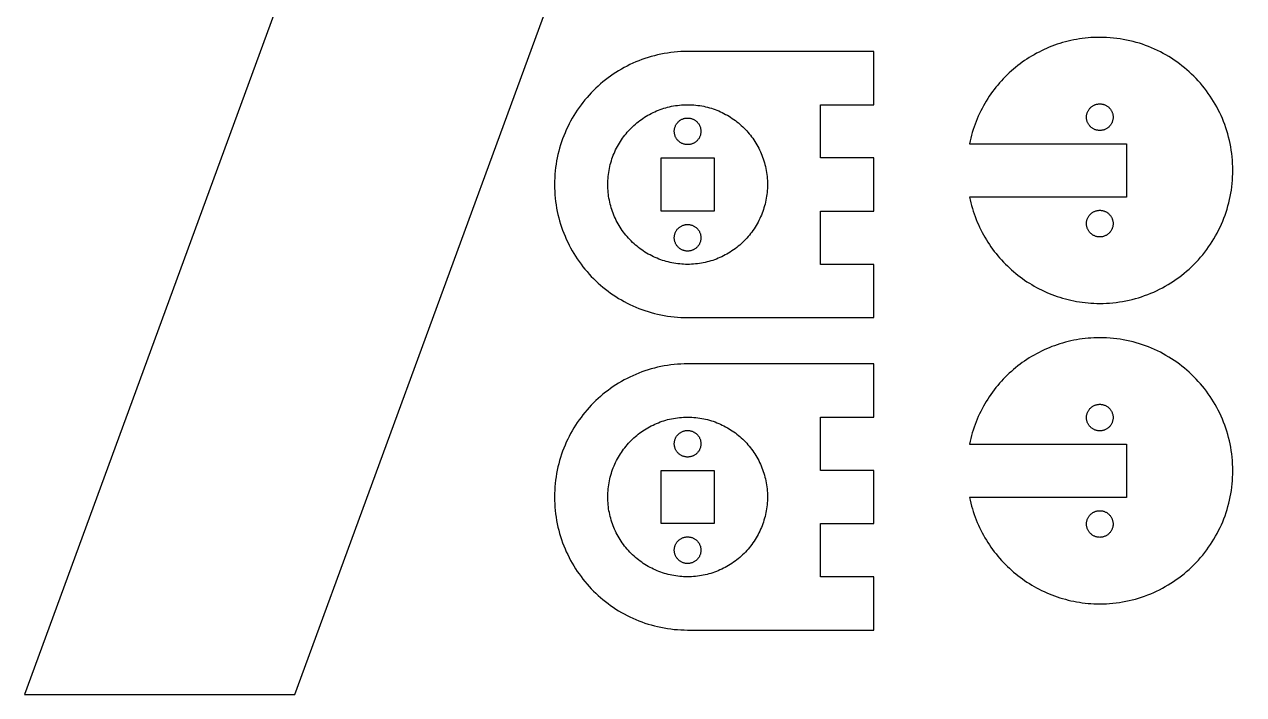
# Model space of a CAD drawing. Extents: x 0 to 611, y 0 to 476.
# Drawn here: x 0 to 229.1, y 0 to 125.9 of the extents above; entities that cross this region are included whole.
import ezdxf

# ---------------------------------------------------------------- set-up
doc = ezdxf.new("R2010")
doc.units = 0
doc.layers.add('Layer_1', color=7, linetype='CONTINUOUS')

msp = doc.modelspace()

# ---------------------------------------------------------------- linework, layer by layer
at = {"layer": 'Layer_1', "color": 7}
for points in [[(158.371314, 431.799993), (95.25, 259.700111), (0, 0.000001), (50.8, 0.000001), (120.65, 190.499993), (190.5, 380.999993), (260.35, 190.499993), (330.2, 0.000001), (381, 0.000001), (285.75, 259.700111), (222.628686, 431.799993), (158.371314, 431.799993), (158.371314, 431.799993)], [(202.071111, 123.49562), (201.515496, 123.489479), (200.962427, 123.471208), (200.412047, 123.440926), (199.864497, 123.398746), (199.319921, 123.344787), (198.778461, 123.279164), (198.240259, 123.201994), (197.705458, 123.113392), (197.1742, 123.013475), (196.646627, 122.902359), (196.122882, 122.780162), (195.603107, 122.646998), (195.087445, 122.502984), (194.576037, 122.348236), (194.069028, 122.182872), (193.566558, 122.007006), (193.06877, 121.820755), (192.575807, 121.624237), (192.08781, 121.417566), (191.604924, 121.200859), (191.127289, 120.974232), (190.655048, 120.737802), (190.188344, 120.491685), (189.727319, 120.235997), (189.272115, 119.970855), (188.822875, 119.696374), (188.379742, 119.412672), (187.942857, 119.119864), (187.512363, 118.818066), (187.088402, 118.507396), (186.671118, 118.187968), (186.260651, 117.8599), (185.857145, 117.523308), (185.460742, 117.178307), (185.071585, 116.825015), (184.689815, 116.463548), (184.315575, 116.094021), (183.949009, 115.716552), (183.590257, 115.331256), (183.239462, 114.938249), (182.896768, 114.537649), (182.562315, 114.12957), (182.236248, 113.714131), (181.918707, 113.291446), (181.609835, 112.861632), (181.309776, 112.424805), (181.01867, 111.981082), (180.736662, 111.530579), (180.463892, 111.073412), (180.200504, 110.609698), (179.946639, 110.139552), (179.702441, 109.663092), (179.468051, 109.180433), (179.243613, 108.691691), (179.029267, 108.196983), (178.825158, 107.696425), (178.631427, 107.190134), (178.448216, 106.678225), (178.275669, 106.160815), (178.113927, 105.638021), (177.963132, 105.109958), (177.823428, 104.576743), (177.694957, 104.038492), (177.57786, 103.495321), (207.071186, 103.495321), (207.071186, 93.495736), (177.603215, 93.495736), (177.720213, 92.952998), (177.848569, 92.415169), (177.988141, 91.882366), (178.138786, 91.354706), (178.300364, 90.832303), (178.472731, 90.315274), (178.655745, 89.803736), (178.849266, 89.297804), (179.05315, 88.797594), (179.267255, 88.303223), (179.49144, 87.814806), (179.725563, 87.33246), (179.969481, 86.856301), (180.223053, 86.386445), (180.486136, 85.923008), (180.758588, 85.466105), (181.040269, 85.015854), (181.331034, 84.57237), (181.630743, 84.13577), (181.939253, 83.706169), (182.256423, 83.283683), (182.582109, 82.868429), (182.916172, 82.460523), (183.258467, 82.060081), (183.608854, 81.667218), (183.967189, 81.282052), (184.333332, 80.904697), (184.707141, 80.535271), (185.088472, 80.173889), (185.477184, 79.820667), (185.873136, 79.475722), (186.276184, 79.139169), (186.686188, 78.811125), (187.103005, 78.491706), (187.526492, 78.181027), (187.956509, 77.879205), (188.392912, 77.586357), (188.835561, 77.302597), (189.284312, 77.028043), (189.739024, 76.76281), (190.199555, 76.507014), (190.665763, 76.260772), (191.137506, 76.024199), (191.614641, 75.797412), (192.097027, 75.580527), (192.584522, 75.373659), (193.076983, 75.176925), (193.57427, 74.990442), (194.076238, 74.814324), (194.582748, 74.648689), (195.093656, 74.493652), (195.60882, 74.349329), (196.1281, 74.215837), (196.651351, 74.093292), (197.178433, 73.981809), (197.709204, 73.881505), (198.243521, 73.792495), (198.781243, 73.714897), (199.322227, 73.648826), (199.866331, 73.594397), (200.413413, 73.551728), (200.963332, 73.520935), (201.515946, 73.502132), (202.071111, 73.495438), (202.691877, 73.503141), (203.310795, 73.526172), (203.92761, 73.564424), (204.542065, 73.61779), (205.153904, 73.686166), (205.762871, 73.769444), (206.36871, 73.867519), (206.971165, 73.980285), (207.569979, 74.107635), (208.164896, 74.249463), (208.755661, 74.405664), (209.342016, 74.576131), (209.923707, 74.760758), (210.500476, 74.959438), (211.072068, 75.172067), (211.638227, 75.398538), (212.198696, 75.638744), (212.753219, 75.892579), (213.30154, 76.159938), (213.843403, 76.440715), (214.378552, 76.734803), (214.906731, 77.042095), (215.427683, 77.362487), (215.941152, 77.695872), (216.446883, 78.042144), (216.944618, 78.401196), (217.434103, 78.772923), (217.91508, 79.157219), (218.387294, 79.553977), (218.850489, 79.963091), (219.304407, 80.384456), (219.748794, 80.817965), (220.182293, 81.262361), (220.603648, 81.71629), (221.012752, 82.179493), (221.409499, 82.651716), (221.793784, 83.132702), (222.1655, 83.622195), (222.524542, 84.119938), (222.870802, 84.625676), (223.204176, 85.139153), (223.524556, 85.660112), (223.831837, 86.188298), (224.125913, 86.723453), (224.406677, 87.265323), (224.674024, 87.81365), (224.927848, 88.368178), (225.168041, 88.928653), (225.394499, 89.494816), (225.607115, 90.066413), (225.805783, 90.643187), (225.990397, 91.224882), (226.160851, 91.811241), (226.317038, 92.402009), (226.458853, 92.99693), (226.58619, 93.595747), (226.698942, 94.198204), (226.797004, 94.804045), (226.880269, 95.413013), (226.948631, 96.024854), (227.001984, 96.63931), (227.040222, 97.256126), (227.063239, 97.875045), (227.070928, 98.495811), (227.062758, 99.141065), (227.038389, 99.782294), (226.998018, 100.4193), (226.941839, 101.051888), (226.870051, 101.679861), (226.782849, 102.303023), (226.680429, 102.921178), (226.562989, 103.534129), (226.430723, 104.141679), (226.28383, 104.743633), (226.122504, 105.339794), (225.946943, 105.929966), (225.757342, 106.513952), (225.553899, 107.091556), (225.336808, 107.662582), (225.106268, 108.226833), (224.862473, 108.784114), (224.605621, 109.334227), (224.335908, 109.876976), (224.053529, 110.412166), (223.758683, 110.939599), (223.451563, 111.45908), (223.132368, 111.970411), (222.801294, 112.473397), (222.458536, 112.967842), (222.104291, 113.453548), (221.738756, 113.93032), (221.362127, 114.397961), (220.9746, 114.856275), (220.576371, 115.305066), (220.167637, 115.744137), (219.748595, 116.173292), (219.31944, 116.592334), (218.880369, 117.001068), (218.431578, 117.399297), (217.973263, 117.786824), (217.505622, 118.163453), (217.02885, 118.528988), (216.543143, 118.883232), (216.048699, 119.22599), (215.545713, 119.557064), (215.034381, 119.876259), (214.5149, 120.183378), (213.987467, 120.478225), (213.452278, 120.760603), (212.909528, 121.030316), (212.359415, 121.287168), (211.802134, 121.530962), (211.237883, 121.761503), (210.666857, 121.978593), (210.089252, 122.182036), (209.505266, 122.371637), (208.915094, 122.547198), (208.318933, 122.708523), (207.716979, 122.855417), (207.109429, 122.987682), (206.496478, 123.105122), (205.878324, 123.207541), (205.255162, 123.294743), (204.627189, 123.366531), (203.994601, 123.42271), (203.357594, 123.463081), (202.716366, 123.48745), (202.071111, 123.49562), (202.071111, 123.49562)], [(124.624262, 120.837659), (123.979007, 120.82949), (123.337778, 120.805121), (122.700772, 120.764749), (122.068184, 120.708571), (121.44021, 120.636783), (120.817048, 120.549581), (120.198894, 120.447162), (119.585943, 120.329721), (118.978392, 120.197456), (118.376438, 120.050563), (117.780277, 119.889237), (117.190105, 119.713676), (116.606119, 119.524075), (116.028514, 119.320632), (115.457488, 119.103542), (114.893237, 118.873001), (114.335956, 118.629207), (113.785843, 118.372355), (113.243093, 118.102641), (112.707903, 117.820263), (112.18047, 117.525416), (111.660989, 117.218297), (111.149658, 116.899102), (110.646671, 116.568028), (110.152227, 116.22527), (109.66652, 115.871025), (109.189748, 115.50549), (108.722107, 115.128861), (108.263792, 114.741334), (107.815001, 114.343105), (107.37593, 113.934371), (106.946775, 113.515329), (106.527733, 113.086174), (106.118999, 112.647102), (105.72077, 112.198312), (105.333243, 111.739997), (104.956614, 111.272356), (104.591079, 110.795584), (104.236834, 110.309877), (103.894076, 109.815432), (103.563002, 109.312446), (103.243807, 108.801114), (102.936688, 108.281634), (102.641841, 107.7542), (102.359462, 107.219011), (102.089749, 106.676261), (101.832897, 106.126148), (101.589103, 105.568867), (101.358562, 105.004616), (101.141472, 104.433589), (100.938028, 103.855985), (100.748428, 103.271999), (100.572867, 102.681827), (100.411541, 102.085666), (100.264648, 101.483712), (100.132383, 100.876161), (100.014942, 100.26321), (99.912523, 99.645056), (99.825321, 99.021893), (99.753533, 98.39392), (99.697355, 97.761332), (99.656983, 97.124325), (99.632614, 96.483097), (99.624444, 95.837842), (99.632614, 95.192588), (99.656984, 94.551359), (99.697355, 93.914353), (99.753534, 93.281765), (99.825322, 92.653791), (99.912524, 92.030629), (100.014944, 91.412475), (100.132384, 90.799524), (100.264649, 90.191974), (100.411543, 89.59002), (100.572869, 88.993859), (100.74843, 88.403687), (100.938031, 87.819701), (101.141474, 87.242097), (101.358565, 86.671071), (101.589105, 86.10682), (101.8329, 85.549539), (102.089752, 84.999426), (102.359465, 84.456676), (102.641843, 83.921487), (102.93669, 83.394054), (103.24381, 82.874573), (103.563005, 82.363242), (103.894079, 81.860256), (104.236837, 81.365811), (104.591082, 80.880105), (104.956617, 80.403333), (105.333246, 79.935692), (105.720773, 79.477377), (106.119002, 79.028587), (106.527736, 78.589516), (106.946778, 78.160361), (107.375933, 77.741318), (107.815004, 77.332585), (108.263795, 76.934356), (108.722109, 76.546829), (109.189751, 76.1702), (109.666523, 75.804665), (110.152229, 75.450421), (110.646674, 75.107663), (111.14966, 74.776589), (111.660992, 74.457394), (112.180472, 74.150275), (112.707906, 73.855428), (113.243095, 73.57305), (113.785845, 73.303337), (114.335958, 73.046485), (114.893239, 72.80269), (115.45749, 72.57215), (116.028516, 72.35506), (116.606121, 72.151617), (117.190107, 71.962016), (117.780279, 71.786455), (118.37644, 71.62513), (118.978394, 71.478236), (119.585944, 71.345971), (120.198895, 71.228531), (120.817049, 71.126111), (121.440211, 71.03891), (122.068184, 70.967121), (122.700772, 70.910943), (123.337779, 70.870572), (123.979007, 70.846203), (124.624262, 70.838033), (159.624228, 70.838033), (159.624228, 80.837618), (149.624632, 80.837618), (149.624632, 90.83777), (159.624228, 90.83777), (159.624228, 100.837917), (149.624632, 100.837917), (149.624632, 110.837513), (159.624228, 110.837513), (159.624228, 120.837659), (124.624262, 120.837659), (124.624262, 120.837659)], [(139.624443, 95.837774), (139.619824, 95.465317), (139.606009, 95.093967), (139.583061, 94.72388), (139.551044, 94.355208), (139.510021, 93.988106), (139.460058, 93.622727), (139.401216, 93.259225), (139.33356, 92.897754), (139.257153, 92.538467), (139.17206, 92.181517), (139.078343, 91.827059), (138.976066, 91.475247), (138.865294, 91.126233), (138.746089, 90.780172), (138.618515, 90.437217), (138.482637, 90.097522), (138.338517, 89.761241), (138.186219, 89.428527), (138.025808, 89.099535), (137.857346, 88.774417), (137.680897, 88.453327), (137.496526, 88.13642), (137.304294, 87.823848), (137.104268, 87.515766), (136.896509, 87.212327), (136.681081, 86.913685), (136.458049, 86.619993), (136.227476, 86.331405), (135.989425, 86.048076), (135.743961, 85.770158), (135.491146, 85.497805), (135.231045, 85.231171), (134.964412, 84.97107), (134.692059, 84.718256), (134.414141, 84.472791), (134.130811, 84.234741), (133.842224, 84.004167), (133.548532, 83.781135), (133.24989, 83.565708), (132.946451, 83.357949), (132.638369, 83.157922), (132.325797, 82.965691), (132.00889, 82.781319), (131.6878, 82.604871), (131.362682, 82.436409), (131.033689, 82.275997), (130.700976, 82.1237), (130.364695, 81.97958), (130.025, 81.843701), (129.682045, 81.716128), (129.335984, 81.596923), (128.98697, 81.486151), (128.635158, 81.383874), (128.2807, 81.290157), (127.92375, 81.205064), (127.564463, 81.128657), (127.202991, 81.061001), (126.839489, 81.002159), (126.47411, 80.952195), (126.107008, 80.911173), (125.738337, 80.879156), (125.36825, 80.856208), (124.9969, 80.842393), (124.624442, 80.837773), (124.251985, 80.842393), (123.880635, 80.856208), (123.510548, 80.879156), (123.141877, 80.911173), (122.774775, 80.952196), (122.409396, 81.00216), (122.045894, 81.061001), (121.684422, 81.128657), (121.325135, 81.205064), (120.968186, 81.290158), (120.613728, 81.383875), (120.261915, 81.486151), (119.912902, 81.596924), (119.566841, 81.716129), (119.223886, 81.843702), (118.884191, 81.979581), (118.54791, 82.123701), (118.215196, 82.275998), (117.886204, 82.43641), (117.561086, 82.604872), (117.239996, 82.78132), (116.923089, 82.965692), (116.610517, 83.157923), (116.302435, 83.35795), (115.998996, 83.565709), (115.700354, 83.781136), (115.406663, 84.004168), (115.118075, 84.234742), (114.834746, 84.472792), (114.556828, 84.718257), (114.284475, 84.971071), (114.017841, 85.231172), (113.75774, 85.497806), (113.504926, 85.770159), (113.259461, 86.048077), (113.021411, 86.331406), (112.790838, 86.619994), (112.567806, 86.913685), (112.352378, 87.212328), (112.14462, 87.515767), (111.944593, 87.823849), (111.752362, 88.13642), (111.56799, 88.453328), (111.391541, 88.774417), (111.223079, 89.099535), (111.062668, 89.428528), (110.91037, 89.761242), (110.766251, 90.097523), (110.630372, 90.437218), (110.502799, 90.780172), (110.383594, 91.126233), (110.272821, 91.475247), (110.170545, 91.82706), (110.076828, 92.181518), (109.991734, 92.538467), (109.915328, 92.897754), (109.847672, 93.259226), (109.78883, 93.622728), (109.738866, 93.988107), (109.697844, 94.355209), (109.665827, 94.72388), (109.642879, 95.093967), (109.629063, 95.465317), (109.624444, 95.837774), (109.629343, 96.224931), (109.643962, 96.609672), (109.668183, 96.99188), (109.701888, 97.371437), (109.744959, 97.748225), (109.797278, 98.122126), (109.858728, 98.493023), (109.929191, 98.860797), (110.008549, 99.225331), (110.096684, 99.586507), (110.193479, 99.944208), (110.298815, 100.298315), (110.412575, 100.64871), (110.53464, 100.995276), (110.664894, 101.337896), (110.803219, 101.67645), (110.949496, 102.010822), (111.103607, 102.340894), (111.265436, 102.666547), (111.434863, 102.987664), (111.611772, 103.304127), (111.796045, 103.615819), (111.987563, 103.922621), (112.186209, 104.224416), (112.391865, 104.521085), (112.604413, 104.812512), (112.823736, 105.098578), (113.049715, 105.379166), (113.282233, 105.654157), (113.521172, 105.923434), (113.766415, 106.186879), (114.017842, 106.444374), (114.275338, 106.695802), (114.538783, 106.941044), (114.80806, 107.179984), (115.083051, 107.412502), (115.363639, 107.638481), (115.649705, 107.857804), (115.941131, 108.070352), (116.237801, 108.276008), (116.539596, 108.474654), (116.846398, 108.666172), (117.15809, 108.850444), (117.474553, 109.027353), (117.79567, 109.196781), (118.121323, 109.358609), (118.451395, 109.512721), (118.785766, 109.658998), (119.124321, 109.797322), (119.46694, 109.927576), (119.813506, 110.049642), (120.163902, 110.163402), (120.518009, 110.268738), (120.875709, 110.365533), (121.236886, 110.453668), (121.60142, 110.533026), (121.969194, 110.603489), (122.340091, 110.664939), (122.713992, 110.717258), (123.09078, 110.760329), (123.470337, 110.794034), (123.852545, 110.818255), (124.237286, 110.832873), (124.624442, 110.837772), (125.011599, 110.832873), (125.39634, 110.818255), (125.778548, 110.794034), (126.158105, 110.760329), (126.534893, 110.717258), (126.908794, 110.664939), (127.279691, 110.603489), (127.647466, 110.533026), (128.012, 110.453668), (128.373176, 110.365533), (128.730877, 110.268739), (129.084984, 110.163403), (129.435379, 110.049643), (129.781945, 109.927577), (130.124565, 109.797323), (130.463119, 109.658999), (130.797491, 109.512722), (131.127563, 109.35861), (131.453216, 109.196782), (131.774333, 109.027354), (132.090796, 108.850445), (132.402488, 108.666173), (132.70929, 108.474655), (133.011085, 108.276009), (133.307755, 108.070353), (133.599182, 107.857805), (133.885248, 107.638482), (134.165835, 107.412503), (134.440827, 107.179985), (134.710104, 106.941045), (134.973549, 106.695803), (135.231044, 106.444375), (135.482472, 106.18688), (135.727714, 105.923435), (135.966654, 105.654158), (136.199172, 105.379167), (136.425151, 105.098579), (136.644474, 104.812513), (136.857022, 104.521086), (137.062678, 104.224416), (137.261324, 103.922622), (137.452842, 103.61582), (137.637115, 103.304128), (137.814024, 102.987665), (137.983451, 102.666547), (138.14528, 102.340894), (138.299392, 102.010823), (138.445669, 101.676451), (138.583993, 101.337896), (138.714247, 100.995277), (138.836313, 100.648711), (138.950073, 100.298315), (139.055409, 99.944208), (139.152203, 99.586508), (139.240339, 99.225332), (139.319697, 98.860797), (139.390159, 98.493023), (139.45161, 98.122126), (139.503929, 97.748225), (139.547, 97.371437), (139.580705, 96.99188), (139.604925, 96.609672), (139.619544, 96.224931), (139.624443, 95.837774), (139.624443, 95.837774)], [(202.071111, 110.995715), (202.195081, 110.992631), (202.318209, 110.983458), (202.440291, 110.968281), (202.56112, 110.947186), (202.680492, 110.920257), (202.798203, 110.887578), (202.914047, 110.849236), (203.02782, 110.805315), (203.139316, 110.755899), (203.248331, 110.701075), (203.35466, 110.640925), (203.458097, 110.575537), (203.558438, 110.504993), (203.655479, 110.42938), (203.749013, 110.348782), (203.838836, 110.263285), (203.924314, 110.173442), (204.004891, 110.07989), (204.080482, 109.982833), (204.151003, 109.882476), (204.216369, 109.779024), (204.276494, 109.672682), (204.331295, 109.563655), (204.380685, 109.452147), (204.424581, 109.338365), (204.462897, 109.222512), (204.495549, 109.104794), (204.522452, 108.985415), (204.54352, 108.864581), (204.55867, 108.742497), (204.567815, 108.619367), (204.570872, 108.495396), (204.567607, 108.366764), (204.557943, 108.239821), (204.542036, 108.114723), (204.520044, 107.991629), (204.492124, 107.870694), (204.458432, 107.752076), (204.419126, 107.635933), (204.374363, 107.52242), (204.3243, 107.411695), (204.269093, 107.303915), (204.2089, 107.199236), (204.143878, 107.097817), (204.074183, 106.999814), (203.999973, 106.905384), (203.921406, 106.814685), (203.838637, 106.727872), (203.751824, 106.645103), (203.661124, 106.566535), (203.566694, 106.492326), (203.46869, 106.422632), (203.367271, 106.35761), (203.262593, 106.297417), (203.154813, 106.24221), (203.044088, 106.192147), (202.930575, 106.147384), (202.814431, 106.108078), (202.695813, 106.074387), (202.574878, 106.046467), (202.451784, 106.024475), (202.326686, 106.008569), (202.199743, 105.998905), (202.071111, 105.995641), (201.942479, 105.998905), (201.815536, 106.008569), (201.690439, 106.024475), (201.567344, 106.046467), (201.446409, 106.074387), (201.327791, 106.108078), (201.211648, 106.147384), (201.098134, 106.192147), (200.987409, 106.24221), (200.879629, 106.297417), (200.774951, 106.35761), (200.673532, 106.422632), (200.575529, 106.492326), (200.481098, 106.566535), (200.390398, 106.645103), (200.303585, 106.727872), (200.220817, 106.814685), (200.142249, 106.905384), (200.068039, 106.999814), (199.998345, 107.097817), (199.933322, 107.199236), (199.873129, 107.303915), (199.817923, 107.411695), (199.767859, 107.52242), (199.723096, 107.635933), (199.68379, 107.752076), (199.650098, 107.870694), (199.622178, 107.991629), (199.600186, 108.114723), (199.584279, 108.239821), (199.574615, 108.366764), (199.57135, 108.495396), (199.574407, 108.619367), (199.583553, 108.742497), (199.598702, 108.864581), (199.61977, 108.985415), (199.646673, 109.104794), (199.679325, 109.222512), (199.717641, 109.338365), (199.761537, 109.452147), (199.810928, 109.563655), (199.865728, 109.672682), (199.925853, 109.779024), (199.991219, 109.882476), (200.06174, 109.982833), (200.137331, 110.07989), (200.217908, 110.173442), (200.303386, 110.263285), (200.393209, 110.348782), (200.486744, 110.42938), (200.583784, 110.504993), (200.684125, 110.575537), (200.787562, 110.640925), (200.893891, 110.701075), (201.002906, 110.755899), (201.114402, 110.805315), (201.228175, 110.849236), (201.344019, 110.887578), (201.46173, 110.920257), (201.581102, 110.947186), (201.701932, 110.968281), (201.824013, 110.983458), (201.947141, 110.992631), (202.071111, 110.995715), (202.071111, 110.995715)], [(124.624262, 108.337752), (124.748232, 108.334695), (124.871362, 108.325549), (124.993447, 108.3104), (125.114281, 108.289331), (125.233659, 108.262428), (125.351377, 108.229776), (125.467229, 108.19146), (125.581012, 108.147564), (125.692519, 108.098173), (125.801545, 108.043373), (125.907887, 107.983247), (126.011339, 107.917881), (126.111696, 107.84736), (126.208753, 107.771769), (126.302305, 107.691192), (126.392147, 107.605715), (126.477645, 107.515891), (126.558242, 107.422357), (126.633855, 107.325317), (126.704398, 107.224976), (126.769787, 107.121538), (126.829936, 107.01521), (126.88476, 106.906195), (126.934176, 106.794699), (126.978097, 106.680926), (127.016439, 106.565082), (127.049117, 106.447372), (127.076046, 106.327999), (127.097142, 106.20717), (127.112318, 106.085089), (127.121491, 105.961961), (127.124576, 105.837991), (127.121518, 105.714003), (127.112369, 105.590855), (127.097216, 105.468754), (127.076141, 105.347904), (127.049231, 105.22851), (127.01657, 105.110777), (126.978243, 104.99491), (126.934335, 104.881114), (126.88493, 104.769594), (126.830115, 104.660556), (126.769974, 104.554203), (126.704591, 104.450742), (126.634051, 104.350377), (126.55844, 104.253314), (126.477842, 104.159757), (126.392343, 104.06991), (126.302497, 103.984411), (126.208939, 103.903813), (126.111876, 103.828202), (126.011511, 103.757663), (125.90805, 103.69228), (125.801697, 103.632138), (125.692659, 103.577323), (125.581139, 103.527919), (125.467343, 103.48401), (125.351477, 103.445683), (125.233743, 103.413022), (125.114349, 103.386112), (124.993499, 103.365038), (124.871398, 103.349884), (124.74825, 103.340735), (124.624262, 103.337677), (124.500292, 103.340762), (124.377164, 103.349935), (124.255083, 103.365111), (124.134254, 103.386207), (124.014881, 103.413136), (123.897171, 103.445814), (123.781327, 103.484156), (123.667554, 103.528077), (123.556058, 103.577493), (123.447043, 103.632317), (123.340715, 103.692466), (123.237278, 103.757855), (123.136936, 103.828398), (123.039896, 103.904011), (122.946362, 103.984609), (122.856539, 104.070106), (122.771061, 104.159948), (122.690484, 104.2535), (122.614893, 104.350557), (122.544372, 104.450914), (122.479006, 104.554366), (122.41888, 104.660708), (122.36408, 104.769735), (122.314689, 104.881242), (122.270793, 104.995024), (122.232477, 105.110876), (122.199825, 105.228594), (122.172922, 105.347973), (122.151853, 105.468806), (122.136704, 105.590891), (122.127558, 105.714021), (122.124501, 105.837991), (122.127765, 105.966623), (122.137429, 106.093567), (122.153336, 106.218664), (122.175327, 106.341759), (122.203248, 106.462694), (122.236939, 106.581312), (122.276245, 106.697456), (122.321008, 106.810969), (122.371072, 106.921695), (122.426278, 107.029475), (122.486471, 107.134153), (122.551493, 107.235572), (122.621188, 107.333576), (122.695397, 107.428006), (122.773965, 107.518706), (122.856734, 107.605519), (122.943547, 107.688288), (123.034247, 107.766856), (123.128677, 107.841065), (123.226681, 107.91076), (123.3281, 107.975782), (123.432778, 108.035975), (123.540559, 108.091182), (123.651284, 108.141245), (123.764797, 108.186008), (123.880941, 108.225314), (123.999559, 108.259006), (124.120494, 108.286926), (124.243589, 108.308917), (124.368686, 108.324824), (124.49563, 108.334488), (124.624262, 108.337752), (124.624262, 108.337752)], [(119.624187, 100.837917), (129.624336, 100.837917), (129.624336, 90.83777), (119.624187, 90.83777), (119.624187, 100.837917), (119.624187, 100.837917)], [(202.071111, 90.995417), (202.199743, 90.992152), (202.326686, 90.982488), (202.451784, 90.966582), (202.574878, 90.94459), (202.695813, 90.91667), (202.814431, 90.882979), (202.930575, 90.843673), (203.044088, 90.79891), (203.154813, 90.748847), (203.262593, 90.69364), (203.367271, 90.633448), (203.46869, 90.568426), (203.566694, 90.498731), (203.661124, 90.424522), (203.751824, 90.345954), (203.838637, 90.263186), (203.921406, 90.176373), (203.999973, 90.085673), (204.074183, 89.991243), (204.143878, 89.89324), (204.2089, 89.791821), (204.269093, 89.687143), (204.3243, 89.579363), (204.374363, 89.468638), (204.419126, 89.355125), (204.458432, 89.238981), (204.492124, 89.120363), (204.520044, 88.999429), (204.542036, 88.876334), (204.557943, 88.751237), (204.567607, 88.624294), (204.570872, 88.495662), (204.567815, 88.371691), (204.55867, 88.248561), (204.54352, 88.126476), (204.522452, 88.005642), (204.495549, 87.886263), (204.462897, 87.768545), (204.424581, 87.652693), (204.380685, 87.53891), (204.331295, 87.427403), (204.276494, 87.318376), (204.216369, 87.212034), (204.151003, 87.108582), (204.080482, 87.008225), (204.004891, 86.911167), (203.924314, 86.817615), (203.838836, 86.727773), (203.749013, 86.642275), (203.655479, 86.561677), (203.558438, 86.486064), (203.458097, 86.415521), (203.35466, 86.350132), (203.248331, 86.289983), (203.139316, 86.235158), (203.02782, 86.185742), (202.914047, 86.141821), (202.798203, 86.103479), (202.680492, 86.070801), (202.56112, 86.043872), (202.440291, 86.022776), (202.318209, 86.007599), (202.195081, 85.998426), (202.071111, 85.995342), (201.947141, 85.998426), (201.824013, 86.007599), (201.701932, 86.022776), (201.581102, 86.043872), (201.46173, 86.070801), (201.344019, 86.103479), (201.228175, 86.141821), (201.114402, 86.185742), (201.002906, 86.235158), (200.893891, 86.289983), (200.787562, 86.350132), (200.684125, 86.415521), (200.583784, 86.486064), (200.486744, 86.561677), (200.393209, 86.642275), (200.303386, 86.727773), (200.217908, 86.817615), (200.137331, 86.911167), (200.06174, 87.008225), (199.991219, 87.108582), (199.925853, 87.212034), (199.865728, 87.318376), (199.810928, 87.427403), (199.761537, 87.53891), (199.717641, 87.652693), (199.679325, 87.768545), (199.646673, 87.886263), (199.61977, 88.005642), (199.598702, 88.126476), (199.583553, 88.248561), (199.574407, 88.371691), (199.57135, 88.495662), (199.574615, 88.624294), (199.584279, 88.751237), (199.600186, 88.876334), (199.622178, 88.999429), (199.650098, 89.120363), (199.68379, 89.238981), (199.723096, 89.355125), (199.767859, 89.468638), (199.817923, 89.579363), (199.873129, 89.687143), (199.933322, 89.791821), (199.998345, 89.89324), (200.068039, 89.991243), (200.142249, 90.085673), (200.220817, 90.176373), (200.303585, 90.263186), (200.390398, 90.345954), (200.481098, 90.424522), (200.575529, 90.498731), (200.673532, 90.568426), (200.774951, 90.633448), (200.879629, 90.69364), (200.987409, 90.748847), (201.098134, 90.79891), (201.211648, 90.843673), (201.327791, 90.882979), (201.446409, 90.91667), (201.567344, 90.94459), (201.690439, 90.966582), (201.815536, 90.982488), (201.942479, 90.992152), (202.071111, 90.995417), (202.071111, 90.995417)], [(124.624262, 88.338007), (124.74825, 88.334949), (124.871397, 88.3258), (124.993499, 88.310646), (125.114349, 88.289572), (125.233743, 88.262662), (125.351476, 88.230001), (125.467343, 88.191674), (125.581139, 88.147766), (125.692658, 88.098362), (125.801697, 88.043546), (125.908049, 87.983405), (126.01151, 87.918022), (126.111875, 87.847483), (126.208938, 87.771872), (126.302496, 87.691274), (126.392342, 87.605775), (126.477841, 87.515929), (126.558439, 87.422371), (126.63405, 87.325308), (126.70459, 87.224943), (126.769973, 87.121482), (126.830114, 87.01513), (126.88493, 86.906092), (126.934334, 86.794572), (126.978242, 86.680776), (127.016569, 86.56491), (127.04923, 86.447177), (127.076141, 86.327783), (127.097215, 86.206932), (127.112369, 86.084831), (127.121518, 85.961684), (127.124576, 85.837695), (127.121491, 85.713726), (127.112318, 85.590598), (127.097141, 85.468517), (127.076046, 85.347688), (127.049117, 85.228316), (127.016438, 85.110605), (126.978096, 84.994761), (126.934175, 84.880989), (126.88476, 84.769493), (126.829935, 84.660478), (126.769786, 84.55415), (126.704397, 84.450713), (126.633854, 84.350372), (126.558241, 84.253331), (126.477644, 84.159797), (126.392146, 84.069974), (126.302304, 83.984497), (126.208752, 83.90392), (126.111695, 83.828328), (126.011338, 83.757808), (125.907886, 83.692442), (125.801545, 83.632317), (125.692518, 83.577516), (125.581011, 83.528125), (125.467229, 83.48423), (125.351376, 83.445913), (125.233658, 83.413261), (125.11428, 83.386358), (124.993446, 83.36529), (124.871362, 83.35014), (124.748232, 83.340995), (124.624262, 83.337938), (124.49563, 83.341202), (124.368686, 83.350866), (124.243589, 83.366772), (124.120494, 83.388764), (123.99956, 83.416684), (123.880942, 83.450375), (123.764798, 83.489681), (123.651284, 83.534444), (123.540559, 83.584508), (123.432779, 83.639714), (123.328101, 83.699907), (123.226682, 83.764929), (123.128678, 83.834624), (123.034248, 83.908833), (122.943548, 83.987401), (122.856735, 84.07017), (122.773966, 84.156983), (122.695398, 84.247683), (122.621189, 84.342113), (122.551494, 84.440116), (122.486472, 84.541535), (122.426279, 84.646213), (122.371072, 84.753993), (122.321009, 84.864718), (122.276246, 84.978231), (122.23694, 85.094375), (122.203248, 85.212993), (122.175328, 85.333928), (122.153336, 85.457023), (122.13743, 85.58212), (122.127766, 85.709063), (122.124501, 85.837695), (122.127558, 85.961666), (122.136704, 86.084796), (122.151854, 86.20688), (122.172923, 86.327714), (122.199825, 86.447092), (122.232477, 86.56481), (122.270794, 86.680662), (122.31469, 86.794444), (122.364081, 86.905951), (122.418881, 87.014978), (122.479007, 87.12132), (122.544373, 87.224771), (122.614894, 87.325128), (122.690485, 87.422185), (122.771062, 87.515737), (122.85654, 87.605579), (122.946363, 87.691076), (123.039897, 87.771674), (123.136937, 87.847287), (123.237278, 87.91783), (123.340716, 87.983218), (123.447044, 88.043367), (123.556059, 88.098192), (123.667555, 88.147607), (123.781327, 88.191528), (123.897171, 88.22987), (124.014882, 88.262548), (124.134254, 88.289477), (124.255083, 88.310573), (124.377164, 88.325749), (124.500292, 88.334922), (124.624262, 88.338007), (124.624262, 88.338007)], [(202.071111, 67.051175), (201.515496, 67.045034), (200.962427, 67.026764), (200.412047, 66.996481), (199.864497, 66.954302), (199.319921, 66.900343), (198.778461, 66.83472), (198.240259, 66.757549), (197.705458, 66.668947), (197.1742, 66.56903), (196.646627, 66.457915), (196.122882, 66.335717), (195.603107, 66.202553), (195.087445, 66.058539), (194.576037, 65.903792), (194.069028, 65.738427), (193.566558, 65.562562), (193.06877, 65.376311), (192.575807, 65.179792), (192.08781, 64.973121), (191.604924, 64.756414), (191.127289, 64.529787), (190.655048, 64.293358), (190.188344, 64.047241), (189.727319, 63.791553), (189.272115, 63.52641), (188.822875, 63.25193), (188.379742, 62.968227), (187.942857, 62.675419), (187.512363, 62.373622), (187.088402, 62.062951), (186.671118, 61.743524), (186.260651, 61.415456), (185.857145, 61.078863), (185.460742, 60.733863), (185.071585, 60.380571), (184.689815, 60.019103), (184.315575, 59.649577), (183.949009, 59.272107), (183.590257, 58.886811), (183.239462, 58.493805), (182.896768, 58.093204), (182.562315, 57.685126), (182.236248, 57.269686), (181.918707, 56.847001), (181.609835, 56.417187), (181.309776, 55.980361), (181.01867, 55.536638), (180.736662, 55.086135), (180.463892, 54.628968), (180.200504, 54.165254), (179.946639, 53.695108), (179.702441, 53.218647), (179.468051, 52.735988), (179.243613, 52.247246), (179.029267, 51.752538), (178.825158, 51.251981), (178.631427, 50.745689), (178.448216, 50.233781), (178.275669, 49.716371), (178.113927, 49.193576), (177.963132, 48.665514), (177.823428, 48.132298), (177.694957, 47.594047), (177.57786, 47.050877), (207.071186, 47.050877), (207.071186, 37.051292), (177.603215, 37.051292), (177.720213, 36.508553), (177.848569, 35.970725), (177.988141, 35.437922), (178.138786, 34.910261), (178.300364, 34.387858), (178.472731, 33.87083), (178.655745, 33.359291), (178.849266, 32.853359), (179.05315, 32.353149), (179.267255, 31.858778), (179.49144, 31.370362), (179.725563, 30.888016), (179.969481, 30.411857), (180.223053, 29.942), (180.486136, 29.478563), (180.758588, 29.021661), (181.040269, 28.57141), (181.331034, 28.127926), (181.630743, 27.691326), (181.939253, 27.261724), (182.256423, 26.839239), (182.582109, 26.423985), (182.916172, 26.016079), (183.258467, 25.615636), (183.608854, 25.222774), (183.967189, 24.837607), (184.333332, 24.460253), (184.707141, 24.090826), (185.088472, 23.729444), (185.477184, 23.376223), (185.873136, 23.031277), (186.276184, 22.694725), (186.686188, 22.366681), (187.103005, 22.047261), (187.526492, 21.736583), (187.956509, 21.434761), (188.392912, 21.141912), (188.835561, 20.858153), (189.284312, 20.583598), (189.739024, 20.318365), (190.199555, 20.06257), (190.665763, 19.816327), (191.137506, 19.579755), (191.614641, 19.352967), (192.097027, 19.136082), (192.584522, 18.929215), (193.076983, 18.732481), (193.57427, 18.545997), (194.076238, 18.36988), (194.582748, 18.204245), (195.093656, 18.049208), (195.60882, 17.904885), (196.1281, 17.771393), (196.651351, 17.648847), (197.178433, 17.537364), (197.709204, 17.43706), (198.243521, 17.348051), (198.781243, 17.270453), (199.322227, 17.204381), (199.866331, 17.149953), (200.413413, 17.107284), (200.963332, 17.07649), (201.515946, 17.057688), (202.071111, 17.050993), (202.691877, 17.058697), (203.310795, 17.081727), (203.92761, 17.119979), (204.542065, 17.173346), (205.153904, 17.241721), (205.762871, 17.325), (206.36871, 17.423075), (206.971165, 17.53584), (207.569979, 17.66319), (208.164896, 17.805019), (208.755661, 17.961219), (209.342016, 18.131686), (209.923707, 18.316313), (210.500476, 18.514994), (211.072068, 18.727623), (211.638227, 18.954093), (212.198696, 19.194299), (212.753219, 19.448135), (213.30154, 19.715494), (213.843403, 19.99627), (214.378552, 20.290358), (214.906731, 20.597651), (215.427683, 20.918043), (215.941152, 21.251428), (216.446883, 21.597699), (216.944618, 21.956752), (217.434103, 22.328479), (217.91508, 22.712775), (218.387294, 23.109533), (218.850489, 23.518647), (219.304407, 23.940012), (219.748794, 24.37352), (220.182293, 24.817917), (220.603648, 25.271845), (221.012752, 25.735049), (221.409499, 26.207271), (221.793784, 26.688257), (222.1655, 27.17775), (222.524542, 27.675494), (222.870802, 28.181232), (223.204176, 28.694709), (223.524556, 29.215668), (223.831837, 29.743853), (224.125913, 30.279009), (224.406677, 30.820878), (224.674024, 31.369205), (224.927848, 31.923734), (225.168041, 32.484208), (225.394499, 33.050372), (225.607115, 33.621969), (225.805783, 34.198742), (225.990397, 34.780437), (226.160851, 35.366797), (226.317038, 35.957565), (226.458853, 36.552485), (226.58619, 37.151302), (226.698942, 37.753759), (226.797004, 38.3596), (226.880269, 38.968569), (226.948631, 39.58041), (227.001984, 40.194866), (227.040222, 40.811681), (227.063239, 41.4306), (227.070928, 42.051366), (227.062758, 42.696621), (227.038389, 43.337849), (226.998018, 43.974856), (226.941839, 44.607444), (226.870051, 45.235417), (226.782849, 45.858579), (226.680429, 46.476733), (226.562989, 47.089684), (226.430723, 47.697235), (226.28383, 48.299188), (226.122504, 48.895349), (225.946943, 49.485521), (225.757342, 50.069507), (225.553899, 50.647112), (225.336808, 51.218138), (225.106268, 51.782389), (224.862473, 52.339669), (224.605621, 52.889782), (224.335908, 53.432532), (224.053529, 53.967721), (223.758683, 54.495155), (223.451563, 55.014635), (223.132368, 55.525967), (222.801294, 56.028953), (222.458536, 56.523397), (222.104291, 57.009104), (221.738756, 57.485876), (221.362127, 57.953517), (220.9746, 58.411831), (220.576371, 58.860622), (220.167637, 59.299693), (219.748595, 59.728848), (219.31944, 60.14789), (218.880369, 60.556624), (218.431578, 60.954852), (217.973263, 61.342379), (217.505622, 61.719008), (217.02885, 62.084543), (216.543143, 62.438788), (216.048699, 62.781545), (215.545713, 63.11262), (215.034381, 63.431815), (214.5149, 63.738934), (213.987467, 64.03378), (213.452278, 64.316158), (212.909528, 64.585872), (212.359415, 64.842724), (211.802134, 65.086518), (211.237883, 65.317058), (210.666857, 65.534148), (210.089252, 65.737592), (209.505266, 65.927192), (208.915094, 66.102753), (208.318933, 66.264079), (207.716979, 66.410972), (207.109429, 66.543237), (206.496478, 66.660678), (205.878324, 66.763097), (205.255162, 66.850299), (204.627189, 66.922087), (203.994601, 66.978265), (203.357594, 67.018637), (202.716366, 67.043006), (202.071111, 67.051175), (202.071111, 67.051175)], [(124.624262, 62.135437), (123.979007, 62.127267), (123.337778, 62.102898), (122.700772, 62.062527), (122.068184, 62.006349), (121.44021, 61.934561), (120.817048, 61.847359), (120.198894, 61.744939), (119.585943, 61.627499), (118.978392, 61.495234), (118.376438, 61.34834), (117.780277, 61.187015), (117.190105, 61.011454), (116.606119, 60.821853), (116.028514, 60.61841), (115.457488, 60.401319), (114.893237, 60.170779), (114.335956, 59.926984), (113.785843, 59.670132), (113.243093, 59.400419), (112.707903, 59.118041), (112.18047, 58.823194), (111.660989, 58.516075), (111.149658, 58.19688), (110.646671, 57.865805), (110.152227, 57.523048), (109.66652, 57.168803), (109.189748, 56.803268), (108.722107, 56.426639), (108.263792, 56.039111), (107.815001, 55.640883), (107.37593, 55.232149), (106.946775, 54.813106), (106.527733, 54.383951), (106.118999, 53.94488), (105.72077, 53.496089), (105.333243, 53.037775), (104.956614, 52.570134), (104.591079, 52.093361), (104.236834, 51.607655), (103.894076, 51.11321), (103.563002, 50.610224), (103.243807, 50.098892), (102.936688, 49.579412), (102.641841, 49.051978), (102.359462, 48.516789), (102.089749, 47.974039), (101.832897, 47.423926), (101.589103, 46.866645), (101.358562, 46.302393), (101.141472, 45.731367), (100.938028, 45.153763), (100.748428, 44.569776), (100.572867, 43.979605), (100.411541, 43.383443), (100.264648, 42.781489), (100.132383, 42.173939), (100.014942, 41.560988), (99.912523, 40.942833), (99.825321, 40.319671), (99.753533, 39.691698), (99.697355, 39.05911), (99.656983, 38.422103), (99.632614, 37.780874), (99.624444, 37.13562), (99.632614, 36.490365), (99.656984, 35.849137), (99.697355, 35.21213), (99.753534, 34.579542), (99.825322, 33.951569), (99.912524, 33.328407), (100.014944, 32.710253), (100.132384, 32.097302), (100.264649, 31.489752), (100.411543, 30.887798), (100.572869, 30.291637), (100.74843, 29.701465), (100.938031, 29.117479), (101.141474, 28.539875), (101.358565, 27.968849), (101.589105, 27.404597), (101.8329, 26.847317), (102.089752, 26.297204), (102.359465, 25.754454), (102.641843, 25.219265), (102.93669, 24.691832), (103.24381, 24.172351), (103.563005, 23.66102), (103.894079, 23.158033), (104.236837, 22.663589), (104.591082, 22.177883), (104.956617, 21.701111), (105.333246, 21.233469), (105.720773, 20.775155), (106.119002, 20.326364), (106.527736, 19.887293), (106.946778, 19.458139), (107.375933, 19.039096), (107.815004, 18.630363), (108.263795, 18.232134), (108.722109, 17.844607), (109.189751, 17.467978), (109.666523, 17.102443), (110.152229, 16.748198), (110.646674, 16.405441), (111.14966, 16.074366), (111.660992, 15.755172), (112.180472, 15.448053), (112.707906, 15.153206), (113.243095, 14.870828), (113.785845, 14.601115), (114.335958, 14.344263), (114.893239, 14.100468), (115.45749, 13.869928), (116.028516, 13.652838), (116.606121, 13.449394), (117.190107, 13.259794), (117.780279, 13.084233), (118.37644, 12.922907), (118.978394, 12.776014), (119.585944, 12.643749), (120.198895, 12.526309), (120.817049, 12.423889), (121.440211, 12.336687), (122.068184, 12.264899), (122.700772, 12.208721), (123.337779, 12.16835), (123.979007, 12.143981), (124.624262, 12.135811), (159.624228, 12.135811), (159.624228, 22.135396), (149.624632, 22.135396), (149.624632, 32.135548), (159.624228, 32.135548), (159.624228, 42.135694), (149.624632, 42.135694), (149.624632, 52.135291), (159.624228, 52.135291), (159.624228, 62.135437), (124.624262, 62.135437), (124.624262, 62.135437)], [(202.071111, 54.551271), (202.195081, 54.548186), (202.318209, 54.539013), (202.440291, 54.523837), (202.56112, 54.502741), (202.680492, 54.475812), (202.798203, 54.443134), (202.914047, 54.404792), (203.02782, 54.36087), (203.139316, 54.311455), (203.248331, 54.25663), (203.35466, 54.196481), (203.458097, 54.131092), (203.558438, 54.060549), (203.655479, 53.984936), (203.749013, 53.904338), (203.838836, 53.81884), (203.924314, 53.728998), (204.004891, 53.635445), (204.080482, 53.538388), (204.151003, 53.438031), (204.216369, 53.334579), (204.276494, 53.228237), (204.331295, 53.11921), (204.380685, 53.007703), (204.424581, 52.89392), (204.462897, 52.778068), (204.495549, 52.660349), (204.522452, 52.540971), (204.54352, 52.420137), (204.55867, 52.298052), (204.567815, 52.174922), (204.570872, 52.050951), (204.567607, 51.922319), (204.557943, 51.795376), (204.542036, 51.670279), (204.520044, 51.547184), (204.492124, 51.42625), (204.458432, 51.307632), (204.419126, 51.191488), (204.374363, 51.077975), (204.3243, 50.96725), (204.269093, 50.85947), (204.2089, 50.754792), (204.143878, 50.653373), (204.074183, 50.55537), (203.999973, 50.46094), (203.921406, 50.37024), (203.838637, 50.283427), (203.751824, 50.200659), (203.661124, 50.122091), (203.566694, 50.047882), (203.46869, 49.978187), (203.367271, 49.913165), (203.262593, 49.852973), (203.154813, 49.797766), (203.044088, 49.747703), (202.930575, 49.70294), (202.814431, 49.663634), (202.695813, 49.629943), (202.574878, 49.602023), (202.451784, 49.580031), (202.326686, 49.564125), (202.199743, 49.554461), (202.071111, 49.551196), (201.942479, 49.554461), (201.815536, 49.564125), (201.690439, 49.580031), (201.567344, 49.602023), (201.446409, 49.629943), (201.327791, 49.663634), (201.211648, 49.70294), (201.098134, 49.747703), (200.987409, 49.797766), (200.879629, 49.852973), (200.774951, 49.913165), (200.673532, 49.978187), (200.575529, 50.047882), (200.481098, 50.122091), (200.390398, 50.200659), (200.303585, 50.283427), (200.220817, 50.37024), (200.142249, 50.46094), (200.068039, 50.55537), (199.998345, 50.653373), (199.933322, 50.754792), (199.873129, 50.85947), (199.817923, 50.96725), (199.767859, 51.077975), (199.723096, 51.191488), (199.68379, 51.307632), (199.650098, 51.42625), (199.622178, 51.547184), (199.600186, 51.670279), (199.584279, 51.795376), (199.574615, 51.922319), (199.57135, 52.050951), (199.574407, 52.174922), (199.583553, 52.298052), (199.598702, 52.420137), (199.61977, 52.540971), (199.646673, 52.660349), (199.679325, 52.778068), (199.717641, 52.89392), (199.761537, 53.007703), (199.810928, 53.11921), (199.865728, 53.228237), (199.925853, 53.334579), (199.991219, 53.438031), (200.06174, 53.538388), (200.137331, 53.635445), (200.217908, 53.728998), (200.303386, 53.81884), (200.393209, 53.904338), (200.486744, 53.984936), (200.583784, 54.060549), (200.684125, 54.131092), (200.787562, 54.196481), (200.893891, 54.25663), (201.002906, 54.311455), (201.114402, 54.36087), (201.228175, 54.404792), (201.344019, 54.443134), (201.46173, 54.475812), (201.581102, 54.502741), (201.701932, 54.523837), (201.824013, 54.539013), (201.947141, 54.548186), (202.071111, 54.551271), (202.071111, 54.551271)], [(139.624443, 37.135552), (139.619824, 36.763094), (139.606009, 36.391745), (139.583061, 36.021658), (139.551044, 35.652986), (139.510021, 35.285884), (139.460058, 34.920505), (139.401216, 34.557003), (139.33356, 34.195532), (139.257153, 33.836244), (139.17206, 33.479295), (139.078343, 33.124837), (138.976066, 32.773024), (138.865294, 32.424011), (138.746089, 32.07795), (138.618515, 31.734995), (138.482637, 31.3953), (138.338517, 31.059019), (138.186219, 30.726305), (138.025808, 30.397312), (137.857346, 30.072194), (137.680897, 29.751105), (137.496526, 29.434197), (137.304294, 29.121626), (137.104268, 28.813544), (136.896509, 28.510105), (136.681081, 28.211462), (136.458049, 27.917771), (136.227476, 27.629183), (135.989425, 27.345854), (135.743961, 27.067936), (135.491146, 26.795583), (135.231045, 26.528949), (134.964412, 26.268848), (134.692059, 26.016034), (134.414141, 25.770569), (134.130811, 25.532518), (133.842224, 25.301945), (133.548532, 25.078913), (133.24989, 24.863486), (132.946451, 24.655727), (132.638369, 24.4557), (132.325797, 24.263469), (132.00889, 24.079097), (131.6878, 23.902649), (131.362682, 23.734187), (131.033689, 23.573775), (130.700976, 23.421478), (130.364695, 23.277358), (130.025, 23.141479), (129.682045, 23.013906), (129.335984, 22.894701), (128.98697, 22.783928), (128.635158, 22.681652), (128.2807, 22.587935), (127.92375, 22.502841), (127.564463, 22.426435), (127.202991, 22.358779), (126.839489, 22.299937), (126.47411, 22.249973), (126.107008, 22.208951), (125.738337, 22.176934), (125.36825, 22.153986), (124.9969, 22.14017), (124.624442, 22.135551), (124.251985, 22.14017), (123.880635, 22.153986), (123.510548, 22.176934), (123.141877, 22.208951), (122.774775, 22.249973), (122.409396, 22.299937), (122.045894, 22.358779), (121.684422, 22.426435), (121.325135, 22.502842), (120.968186, 22.587936), (120.613728, 22.681652), (120.261915, 22.783929), (119.912902, 22.894702), (119.566841, 23.013906), (119.223886, 23.14148), (118.884191, 23.277359), (118.54791, 23.421478), (118.215196, 23.573776), (117.886204, 23.734188), (117.561086, 23.90265), (117.239996, 24.079098), (116.923089, 24.26347), (116.610517, 24.455701), (116.302435, 24.655728), (115.998996, 24.863487), (115.700354, 25.078914), (115.406663, 25.301946), (115.118075, 25.532519), (114.834746, 25.77057), (114.556828, 26.016035), (114.284475, 26.268849), (114.017841, 26.52895), (113.75774, 26.795584), (113.504926, 27.067937), (113.259461, 27.345855), (113.021411, 27.629184), (112.790838, 27.917772), (112.567806, 28.211463), (112.352378, 28.510105), (112.14462, 28.813544), (111.944593, 29.121627), (111.752362, 29.434198), (111.56799, 29.751106), (111.391541, 30.072195), (111.223079, 30.397313), (111.062668, 30.726306), (110.91037, 31.05902), (110.766251, 31.395301), (110.630372, 31.734995), (110.502799, 32.07795), (110.383594, 32.424011), (110.272821, 32.773025), (110.170545, 33.124837), (110.076828, 33.479295), (109.991734, 33.836245), (109.915328, 34.195532), (109.847672, 34.557004), (109.78883, 34.920506), (109.738866, 35.285884), (109.697844, 35.652986), (109.665827, 36.021658), (109.642879, 36.391745), (109.629063, 36.763094), (109.624444, 37.135552), (109.629343, 37.522709), (109.643962, 37.90745), (109.668183, 38.289658), (109.701888, 38.669215), (109.744959, 39.046003), (109.797278, 39.419904), (109.858728, 39.7908), (109.929191, 40.158575), (110.008549, 40.523109), (110.096684, 40.884285), (110.193479, 41.241986), (110.298815, 41.596092), (110.412575, 41.946488), (110.53464, 42.293054), (110.664894, 42.635674), (110.803219, 42.974228), (110.949496, 43.3086), (111.103607, 43.638671), (111.265436, 43.964324), (111.434863, 44.285442), (111.611772, 44.601905), (111.796045, 44.913596), (111.987563, 45.220399), (112.186209, 45.522193), (112.391865, 45.818863), (112.604413, 46.11029), (112.823736, 46.396356), (113.049715, 46.676943), (113.282233, 46.951935), (113.521172, 47.221212), (113.766415, 47.484657), (114.017842, 47.742152), (114.275338, 47.99358), (114.538783, 48.238822), (114.80806, 48.477761), (115.083051, 48.710279), (115.363639, 48.936259), (115.649705, 49.155581), (115.941131, 49.36813), (116.237801, 49.573786), (116.539596, 49.772432), (116.846398, 49.96395), (117.15809, 50.148222), (117.474553, 50.325131), (117.79567, 50.494559), (118.121323, 50.656387), (118.451395, 50.810499), (118.785766, 50.956776), (119.124321, 51.0951), (119.46694, 51.225354), (119.813506, 51.34742), (120.163902, 51.46118), (120.518009, 51.566516), (120.875709, 51.66331), (121.236886, 51.751445), (121.60142, 51.830803), (121.969194, 51.901266), (122.340091, 51.962716), (122.713992, 52.015036), (123.09078, 52.058107), (123.470337, 52.091812), (123.852545, 52.116032), (124.237286, 52.130651), (124.624442, 52.13555), (125.011599, 52.130651), (125.39634, 52.116032), (125.778548, 52.091812), (126.158105, 52.058107), (126.534893, 52.015036), (126.908794, 51.962717), (127.279691, 51.901267), (127.647466, 51.830804), (128.012, 51.751446), (128.373176, 51.663311), (128.730877, 51.566516), (129.084984, 51.46118), (129.435379, 51.347421), (129.781945, 51.225355), (130.124565, 51.095101), (130.463119, 50.956776), (130.797491, 50.8105), (131.127563, 50.656388), (131.453216, 50.49456), (131.774333, 50.325132), (132.090796, 50.148223), (132.402488, 49.963951), (132.70929, 49.772433), (133.011085, 49.573787), (133.307755, 49.368131), (133.599182, 49.155582), (133.885248, 48.93626), (134.165835, 48.71028), (134.440827, 48.477762), (134.710104, 48.238823), (134.973549, 47.993581), (135.231044, 47.742153), (135.482472, 47.484658), (135.727714, 47.221213), (135.966654, 46.951936), (136.199172, 46.676944), (136.425151, 46.396357), (136.644474, 46.110291), (136.857022, 45.818864), (137.062678, 45.522194), (137.261324, 45.220399), (137.452842, 44.913597), (137.637115, 44.601906), (137.814024, 44.285442), (137.983451, 43.964325), (138.14528, 43.638672), (138.299392, 43.308601), (138.445669, 42.974229), (138.583993, 42.635674), (138.714247, 42.293055), (138.836313, 41.946489), (138.950073, 41.596093), (139.055409, 41.241986), (139.152203, 40.884286), (139.240339, 40.523109), (139.319697, 40.158575), (139.390159, 39.790801), (139.45161, 39.419904), (139.503929, 39.046003), (139.547, 38.669215), (139.580705, 38.289658), (139.604925, 37.90745), (139.619544, 37.522709), (139.624443, 37.135552), (139.624443, 37.135552)], [(124.624262, 49.63553), (124.748232, 49.632473), (124.871362, 49.623327), (124.993447, 49.608177), (125.114281, 49.587109), (125.233659, 49.560206), (125.351377, 49.527554), (125.467229, 49.489238), (125.581012, 49.445342), (125.692519, 49.395951), (125.801545, 49.34115), (125.907887, 49.281025), (126.011339, 49.215659), (126.111696, 49.145138), (126.208753, 49.069547), (126.302305, 48.98897), (126.392147, 48.903492), (126.477645, 48.813669), (126.558242, 48.720135), (126.633855, 48.623095), (126.704398, 48.522753), (126.769787, 48.419316), (126.829936, 48.312988), (126.88476, 48.203973), (126.934176, 48.092477), (126.978097, 47.978704), (127.016439, 47.86286), (127.049117, 47.745149), (127.076046, 47.625777), (127.097142, 47.504948), (127.112318, 47.382867), (127.121491, 47.259739), (127.124576, 47.135769), (127.121518, 47.011781), (127.112369, 46.888633), (127.097216, 46.766532), (127.076141, 46.645682), (127.049231, 46.526287), (127.01657, 46.408554), (126.978243, 46.292687), (126.934335, 46.178892), (126.88493, 46.067372), (126.830115, 45.958333), (126.769974, 45.851981), (126.704591, 45.74852), (126.634051, 45.648155), (126.55844, 45.551092), (126.477842, 45.457534), (126.392343, 45.367688), (126.302497, 45.282189), (126.208939, 45.201591), (126.111876, 45.12598), (126.011511, 45.05544), (125.90805, 44.990057), (125.801697, 44.929916), (125.692659, 44.8751), (125.581139, 44.825696), (125.467343, 44.781788), (125.351477, 44.743461), (125.233743, 44.7108), (125.114349, 44.68389), (124.993499, 44.662815), (124.871398, 44.647661), (124.74825, 44.638513), (124.624262, 44.635455), (124.500292, 44.63854), (124.377164, 44.647713), (124.255083, 44.662889), (124.134254, 44.683985), (124.014881, 44.710914), (123.897171, 44.743592), (123.781327, 44.781934), (123.667554, 44.825855), (123.556058, 44.87527), (123.447043, 44.930095), (123.340715, 44.990244), (123.237278, 45.055633), (123.136936, 45.126176), (123.039896, 45.201789), (122.946362, 45.282386), (122.856539, 45.367884), (122.771061, 45.457726), (122.690484, 45.551278), (122.614893, 45.648335), (122.544372, 45.748692), (122.479006, 45.852144), (122.41888, 45.958485), (122.36408, 46.067512), (122.314689, 46.179019), (122.270793, 46.292802), (122.232477, 46.408654), (122.199825, 46.526372), (122.172922, 46.64575), (122.151853, 46.766584), (122.136704, 46.888669), (122.127558, 47.011798), (122.124501, 47.135769), (122.127765, 47.264401), (122.137429, 47.391345), (122.153336, 47.516442), (122.175327, 47.639537), (122.203248, 47.760472), (122.236939, 47.87909), (122.276245, 47.995234), (122.321008, 48.108747), (122.371072, 48.219472), (122.426278, 48.327253), (122.486471, 48.431931), (122.551493, 48.53335), (122.621188, 48.631353), (122.695397, 48.725784), (122.773965, 48.816484), (122.856734, 48.903297), (122.943547, 48.986066), (123.034247, 49.064633), (123.128677, 49.138843), (123.226681, 49.208537), (123.3281, 49.27356), (123.432778, 49.333753), (123.540559, 49.388959), (123.651284, 49.439023), (123.764797, 49.483786), (123.880941, 49.523092), (123.999559, 49.556783), (124.120494, 49.584703), (124.243589, 49.606695), (124.368686, 49.622602), (124.49563, 49.632265), (124.624262, 49.63553), (124.624262, 49.63553)], [(119.624187, 42.135694), (129.624336, 42.135694), (129.624336, 32.135548), (119.624187, 32.135548), (119.624187, 42.135694), (119.624187, 42.135694)], [(202.071111, 34.550972), (202.199743, 34.547708), (202.326686, 34.538044), (202.451784, 34.522138), (202.574878, 34.500146), (202.695813, 34.472226), (202.814431, 34.438535), (202.930575, 34.399229), (203.044088, 34.354466), (203.154813, 34.304402), (203.262593, 34.249196), (203.367271, 34.189003), (203.46869, 34.123981), (203.566694, 34.054287), (203.661124, 33.980077), (203.751824, 33.90151), (203.838637, 33.818741), (203.921406, 33.731928), (203.999973, 33.641228), (204.074183, 33.546798), (204.143878, 33.448795), (204.2089, 33.347376), (204.269093, 33.242698), (204.3243, 33.134918), (204.374363, 33.024193), (204.419126, 32.91068), (204.458432, 32.794537), (204.492124, 32.675919), (204.520044, 32.554984), (204.542036, 32.43189), (204.557943, 32.306792), (204.567607, 32.179849), (204.570872, 32.051217), (204.567815, 31.927246), (204.55867, 31.804116), (204.54352, 31.682032), (204.522452, 31.561198), (204.495549, 31.441819), (204.462897, 31.324101), (204.424581, 31.208248), (204.380685, 31.094466), (204.331295, 30.982958), (204.276494, 30.873931), (204.216369, 30.767589), (204.151003, 30.664137), (204.080482, 30.56378), (204.004891, 30.466723), (203.924314, 30.373171), (203.838836, 30.283328), (203.749013, 30.19783), (203.655479, 30.117233), (203.558438, 30.04162), (203.458097, 29.971076), (203.35466, 29.905688), (203.248331, 29.845538), (203.139316, 29.790713), (203.02782, 29.741298), (202.914047, 29.697377), (202.798203, 29.659034), (202.680492, 29.626356), (202.56112, 29.599427), (202.440291, 29.578332), (202.318209, 29.563155), (202.195081, 29.553982), (202.071111, 29.550898), (201.947141, 29.553982), (201.824013, 29.563155), (201.701932, 29.578332), (201.581102, 29.599427), (201.46173, 29.626356), (201.344019, 29.659034), (201.228175, 29.697377), (201.114402, 29.741298), (201.002906, 29.790713), (200.893891, 29.845538), (200.787562, 29.905688), (200.684125, 29.971076), (200.583784, 30.04162), (200.486744, 30.117233), (200.393209, 30.19783), (200.303386, 30.283328), (200.217908, 30.373171), (200.137331, 30.466723), (200.06174, 30.56378), (199.991219, 30.664137), (199.925853, 30.767589), (199.865728, 30.873931), (199.810928, 30.982958), (199.761537, 31.094466), (199.717641, 31.208248), (199.679325, 31.324101), (199.646673, 31.441819), (199.61977, 31.561198), (199.598702, 31.682032), (199.583553, 31.804116), (199.574407, 31.927246), (199.57135, 32.051217), (199.574615, 32.179849), (199.584279, 32.306792), (199.600186, 32.43189), (199.622178, 32.554984), (199.650098, 32.675919), (199.68379, 32.794537), (199.723096, 32.91068), (199.767859, 33.024193), (199.817923, 33.134918), (199.873129, 33.242698), (199.933322, 33.347376), (199.998345, 33.448795), (200.068039, 33.546798), (200.142249, 33.641228), (200.220817, 33.731928), (200.303585, 33.818741), (200.390398, 33.90151), (200.481098, 33.980077), (200.575529, 34.054287), (200.673532, 34.123981), (200.774951, 34.189003), (200.879629, 34.249196), (200.987409, 34.304402), (201.098134, 34.354466), (201.211648, 34.399229), (201.327791, 34.438535), (201.446409, 34.472226), (201.567344, 34.500146), (201.690439, 34.522138), (201.815536, 34.538044), (201.942479, 34.547708), (202.071111, 34.550972), (202.071111, 34.550972)], [(124.624262, 29.635784), (124.74825, 29.632726), (124.871397, 29.623578), (124.993499, 29.608424), (125.114349, 29.58735), (125.233743, 29.560439), (125.351476, 29.527778), (125.467343, 29.489451), (125.581139, 29.445544), (125.692658, 29.396139), (125.801697, 29.341324), (125.908049, 29.281183), (126.01151, 29.2158), (126.111875, 29.14526), (126.208938, 29.069649), (126.302496, 28.989052), (126.392342, 28.903552), (126.477841, 28.813706), (126.558439, 28.720149), (126.63405, 28.623086), (126.70459, 28.522721), (126.769973, 28.41926), (126.830114, 28.312908), (126.88493, 28.203869), (126.934334, 28.09235), (126.978242, 27.978554), (127.016569, 27.862687), (127.04923, 27.744954), (127.076141, 27.62556), (127.097215, 27.50471), (127.112369, 27.382609), (127.121518, 27.259462), (127.124576, 27.135473), (127.121491, 27.011503), (127.112318, 26.888376), (127.097141, 26.766295), (127.076046, 26.645466), (127.049117, 26.526093), (127.016438, 26.408383), (126.978096, 26.292539), (126.934175, 26.178767), (126.88476, 26.067271), (126.829935, 25.958256), (126.769786, 25.851928), (126.704397, 25.74849), (126.633854, 25.648149), (126.558241, 25.551109), (126.477644, 25.457575), (126.392146, 25.367752), (126.302304, 25.282274), (126.208752, 25.201698), (126.111695, 25.126106), (126.011338, 25.055585), (125.907886, 24.99022), (125.801545, 24.930094), (125.692518, 24.875294), (125.581011, 24.825903), (125.467229, 24.782007), (125.351376, 24.743691), (125.233658, 24.711039), (125.11428, 24.684136), (124.993446, 24.663068), (124.871362, 24.647918), (124.748232, 24.638772), (124.624262, 24.635715), (124.49563, 24.63898), (124.368686, 24.648644), (124.243589, 24.66455), (124.120494, 24.686542), (123.99956, 24.714462), (123.880942, 24.748153), (123.764798, 24.787459), (123.651284, 24.832222), (123.540559, 24.882285), (123.432779, 24.937492), (123.328101, 24.997685), (123.226682, 25.062707), (123.128678, 25.132401), (123.034248, 25.206611), (122.943548, 25.285179), (122.856735, 25.367947), (122.773966, 25.45476), (122.695398, 25.54546), (122.621189, 25.63989), (122.551494, 25.737894), (122.486472, 25.839313), (122.426279, 25.943991), (122.371072, 26.051771), (122.321009, 26.162496), (122.276246, 26.276009), (122.23694, 26.392153), (122.203248, 26.510771), (122.175328, 26.631706), (122.153336, 26.7548), (122.13743, 26.879898), (122.127766, 27.006841), (122.124501, 27.135473), (122.127558, 27.259444), (122.136704, 27.382574), (122.151854, 27.504658), (122.172923, 27.625492), (122.199825, 27.74487), (122.232477, 27.862588), (122.270794, 27.97844), (122.31469, 28.092222), (122.364081, 28.203729), (122.418881, 28.312756), (122.479007, 28.419097), (122.544373, 28.522549), (122.614894, 28.622906), (122.690485, 28.719963), (122.771062, 28.813515), (122.85654, 28.903357), (122.946363, 28.988854), (123.039897, 29.069452), (123.136937, 29.145064), (123.237278, 29.215607), (123.340716, 29.280996), (123.447044, 29.341145), (123.556059, 29.395969), (123.667555, 29.445385), (123.781327, 29.489306), (123.897171, 29.527648), (124.014882, 29.560326), (124.134254, 29.587255), (124.255083, 29.60835), (124.377164, 29.623527), (124.500292, 29.6327), (124.624262, 29.635784), (124.624262, 29.635784)]]:
    msp.add_lwpolyline(points, dxfattribs=at)

doc.saveas('drawing.dxf')
